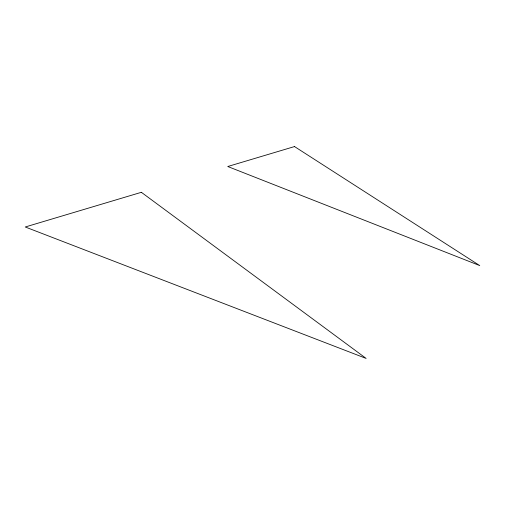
<?xml version="1.0" encoding="UTF-8"?>
<svg xmlns="http://www.w3.org/2000/svg" width="505" height="505" viewBox="0 0 505 505"><rect width="100%" height="100%" fill="white"/><g stroke="black" fill="none" stroke-linecap="round" stroke-linejoin="round"><path stroke-width="0.76" d="M141.368 192.31L25.25 226.991L366.15 358.436L141.368 192.31M294.516 146.564L227.749 166.511L479.75 265.592L294.516 146.564"/></g></svg>
